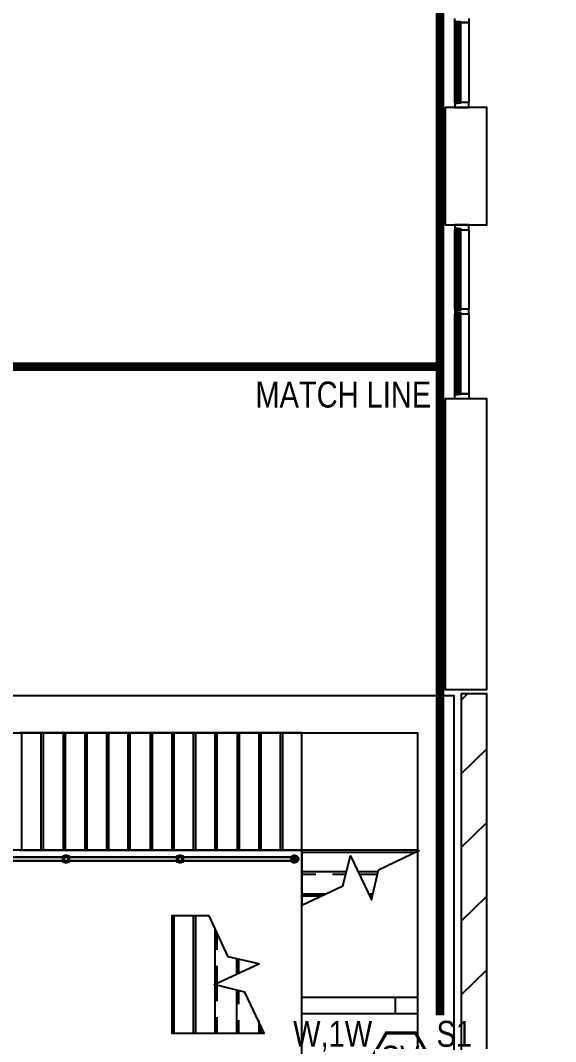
# Model space of a CAD drawing. Header units: inches. Extents: x 9349 to 17082, y 17684 to 25415.
# Drawn here: x 10855.9 to 11103.2, y 20127 to 20598.9 of the extents above; entities that cross this region are included whole.
import ezdxf
from ezdxf.enums import TextEntityAlignment as Align

# ---------------------------------------------------------------- set-up
doc = ezdxf.new("R2010")
doc.units = ezdxf.units.IN
doc.header["$LTSCALE"] = 0.25
doc.header["$MEASUREMENT"] = 0
doc.layers.add('BACKGROUND', color=8, linetype='Continuous')
doc.layers.add('SPEAKER STROBE', color=1, linetype='Continuous')
doc.styles.add('Arial', font='arial.ttf', dxfattribs={"width": 0.8})
doc.styles.add('ESSCOE_TEXT', font='arial.ttf', dxfattribs={"width": 0.8, "height": 12})

# ---------------------------------------------------------------- blocks, each defined once
blk = doc.blocks.new('G4-S7VM')
at = {"layer": 'SPEAKER STROBE', "const_width": 1.46}
blk.add_lwpolyline([(13.83, 0.21), (7.08, 11.9), (-6.42, 11.9), (-13.17, 0.21), (-6.42, -11.49), (7.08, -11.49)], close=True, dxfattribs=at)
at = {"layer": 'SPEAKER STROBE', "style": 'Arial', "width": 0.8}
blk.add_text('SV', height=12, dxfattribs=at).set_placement((0, 0), align=Align.MIDDLE)
for tag, p in [('W', (-12.95, 11.52)), ('CANDELA', (-12.62, -8.82)), ('1/2W', (-12.62, -29.16))]:
    blk.add_attdef(tag, text='', height=12, dxfattribs=at).set_placement(p, align=Align.MIDDLE_RIGHT)
for tag, p in [('Speaker_Circuit', (16.8, 11.52)), ('Visual_Circuit', (16.8, -8.82))]:
    blk.add_attdef(tag, text='', height=12, dxfattribs=at).set_placement(p, align=Align.MIDDLE_LEFT)

msp = doc.modelspace()

# ---------------------------------------------------------------- linework, layer by layer
at = {"lineweight": 0, "const_width": 4}
for points in [[(11049.85, 20438.91), (11049.85, 21076.96), (14072.91, 21076.96), (14072.91, 18895.92)], [(11049.85, 20322.63), (11049.85, 20438.91), (9350.89, 20438.91)], [(11049.85, 20322.63), (11049.85, 20139.23)]]:
    msp.add_lwpolyline(points, dxfattribs=at)
at = {"layer": 'BACKGROUND'}
for points in [[(11063.11, 20599.85), (11063.11, 20597.92), (11059.25, 20597.92), (11059.25, 20598.25), (11058.29, 20598.25), (11058.29, 20597.92), (11058.29, 20560.96), (11058.29, 20597.92), (11056.68, 20597.92), (11056.68, 20599.85)], [(11057, 20560.96), (11056.68, 20560.96), (11056.68, 20597.92), (11057, 20597.92)], [(11057.97, 20597.92), (11058.29, 20597.92), (11059.25, 20597.92), (11063.11, 20597.92), (11063.11, 20560.96), (11059.25, 20560.96), (11058.29, 20560.96), (11057.97, 20560.96)], [(11057, 20465.5), (11056.68, 20465.5), (11056.68, 20502.14), (11057, 20502.14)], [(11057.97, 20502.14), (11058.29, 20502.14), (11059.25, 20502.14), (11063.11, 20502.14), (11063.11, 20465.5), (11059.25, 20465.5), (11058.29, 20465.5), (11057.97, 20465.5)], [(11057.97, 20463.25), (11058.29, 20463.25), (11059.25, 20463.25), (11063.11, 20463.25), (11063.11, 20465.5), (11059.25, 20465.5), (11059.25, 20464.85), (11058.29, 20464.85), (11058.29, 20465.5), (11056.68, 20465.5), (11056.68, 20463.25), (11058.29, 20463.25), (11058.29, 20463.89), (11059.25, 20463.89), (11059.25, 20463.25), (11063.11, 20463.25), (11063.11, 20426.28), (11063.11, 20424.03), (11056.68, 20424.03), (11056.68, 20426.28), (11058.29, 20426.28), (11057.97, 20426.28)], [(11057, 20426.28), (11056.68, 20426.28), (11056.68, 20463.25), (11057, 20463.25)], [(11058.29, 20426.28), (11058.29, 20463.25)], [(11058.29, 20463.25), (11058.29, 20426.28)], [(11059.57, 20284.85), (11062.47, 20287.75)], [(9868.04, 20268.78), (9868.04, 20119.64), (10985.97, 20119.64), (10985.97, 20215.42), (10774.79, 20215.42), (10774.79, 20269.75)], [(11039.32, 20215.42), (10985.97, 20215.42), (10985.97, 20269.75), (10976, 20269.75), (10966.04, 20269.75), (10956.07, 20269.75), (10945.79, 20269.75), (10935.82, 20269.75), (10925.86, 20269.75), (10915.89, 20269.75), (10905.61, 20269.75), (10895.64, 20269.75), (10885.68, 20269.75), (10875.72, 20269.75), (10865.43, 20269.75), (10855.47, 20269.75)], [(10865.43, 20269.75), (10865.43, 20215.42)], [(10875.72, 20269.75), (10875.72, 20215.42)], [(10885.68, 20269.75), (10885.68, 20215.42)], [(10895.64, 20269.75), (10895.64, 20215.42)], [(10905.61, 20269.75), (10905.61, 20215.42)], [(10915.89, 20269.75), (10915.89, 20215.42)], [(10925.86, 20269.75), (10925.86, 20215.42)], [(10935.82, 20269.75), (10935.82, 20215.42)], [(10945.79, 20269.75), (10945.79, 20215.42)], [(10956.07, 20269.75), (10956.07, 20215.42)], [(10966.04, 20269.75), (10966.04, 20215.42)], [(10976, 20269.75), (10976, 20215.42)], [(11059.57, 20250.78), (11071.47, 20262.35)], [(11059.57, 20216.71), (11071.47, 20228.28)], [(10855.47, 20215.42), (10865.43, 20215.42), (10875.72, 20215.42), (10885.68, 20215.42), (10895.64, 20215.42), (10905.61, 20215.42), (10915.89, 20215.42), (10925.86, 20215.42), (10935.82, 20215.42), (10945.79, 20215.42), (10956.07, 20215.42), (10966.04, 20215.42), (10976, 20215.42), (10985.97, 20215.42), (10985.97, 20205.46), (10985.97, 20195.17), (10985.97, 20190.03), (11004.93, 20199.03), (11008.47, 20212.85), (11018.11, 20192.6), (11021.32, 20206.42), (11040.29, 20215.42)], [(10824.93, 20210.6), (10876.36, 20210.6), (10876.04, 20210.6), (10876.04, 20210.92), (10876.04, 20211.25), (10876.04, 20210.92), (10876.04, 20211.25), (10876.36, 20211.89), (10876.36, 20212.21), (10876.68, 20212.21), (10877.32, 20212.21), (10877.32, 20212.53), (10876.36, 20212.21), (10877.32, 20212.53), (10877.32, 20212.21), (10876.68, 20212.21), (10876.36, 20212.21), (10876.36, 20211.89), (10876.04, 20211.25), (10876.36, 20211.89), (10876.36, 20212.21), (10876.68, 20212.21), (10877.32, 20212.21), (10876.68, 20212.21), (10876.36, 20212.21), (10876.68, 20212.21), (10877.32, 20212.21), (10876.68, 20212.21), (10876.36, 20212.21), (10876.68, 20212.21), (10877.32, 20212.21), (10877.32, 20212.53), (10876.36, 20212.21), (10824.93, 20212.21), (10876.36, 20212.21), (10876.68, 20212.21), (10876.36, 20212.21), (10876.04, 20211.89), (10876.36, 20212.21), (10876.68, 20212.21), (10877.64, 20212.21), (10929.07, 20212.21), (10929.39, 20212.21), (10930.36, 20212.21), (10981.79, 20212.21), (10981.79, 20211.89), (10981.47, 20211.25), (10981.47, 20210.92), (10981.47, 20211.25), (10981.47, 20211.89), (10981.47, 20211.25), (10981.47, 20210.92), (10981.47, 20211.25), (10981.79, 20211.89), (10981.79, 20212.21), (10982.11, 20212.21), (10982.75, 20212.21), (10983.07, 20212.21), (10983.39, 20211.89), (10983.07, 20212.21), (10982.75, 20212.21), (10982.11, 20212.21), (10982.75, 20212.21), (10983.07, 20212.21), (10983.39, 20211.89), (10983.07, 20212.21), (10982.75, 20212.53), (10982.11, 20212.21), (10982.43, 20212.21), (10982.11, 20212.21), (10981.79, 20212.21), (10930.36, 20212.21), (10929.39, 20212.21), (10929.07, 20212.21), (10877.64, 20212.21), (10876.68, 20212.21), (10877.32, 20212.21), (10876.68, 20212.21), (10877.32, 20212.53), (10876.68, 20212.53)], [(10876.04, 20210.6), (10876.36, 20210.6), (10824.93, 20210.6)], [(10875.39, 20212.21), (10875.72, 20212.85), (10876.68, 20213.17), (10877.32, 20213.17), (10878.29, 20212.85), (10878.61, 20212.21)], [(10878.29, 20212.21), (10877.64, 20212.85), (10876.68, 20212.85), (10876.04, 20212.53), (10875.39, 20211.89), (10875.39, 20211.25), (10875.72, 20210.6), (10876.36, 20209.96), (10877.32, 20209.96), (10877.97, 20210.28), (10878.29, 20210.6)], [(10878.61, 20210.6), (10878.29, 20209.96), (10877.32, 20209.64), (10876.68, 20209.64), (10875.72, 20209.96), (10875.39, 20210.6)], [(10875.72, 20210.6), (10876.36, 20209.96), (10877.32, 20209.96), (10877.97, 20210.28), (10878.61, 20210.92), (10878.61, 20211.25), (10878.29, 20212.21), (10877.64, 20212.85), (10876.68, 20212.85), (10876.04, 20212.53), (10875.72, 20212.21)], [(10876.36, 20210.6), (10876.36, 20210.92)], [(10877.97, 20211.57), (10877.97, 20211.25), (10877.97, 20211.57), (10877.97, 20211.25), (10877.97, 20210.92), (10877.64, 20210.6), (10877.64, 20210.92), (10877.64, 20210.6), (10877.97, 20210.92), (10877.97, 20211.25), (10877.97, 20211.57), (10877.97, 20211.25), (10877.64, 20210.92), (10877.97, 20211.25), (10877.64, 20210.92), (10877.64, 20210.6), (10877.32, 20210.28), (10876.68, 20210.28), (10877.32, 20210.28), (10877.64, 20210.6), (10877.32, 20210.28), (10876.68, 20210.28), (10877.32, 20210.28), (10876.68, 20210.28), (10877.32, 20210.28), (10877.64, 20210.6), (10877.32, 20210.28), (10876.68, 20210.28), (10876.68, 20210.6), (10876.68, 20210.28), (10876.68, 20210.6), (10876.68, 20210.28), (10877.32, 20210.28), (10877.64, 20210.6)], [(10877.32, 20210.28), (10877.64, 20210.6), (10877.32, 20210.28), (10876.68, 20210.28), (10876.68, 20210.6), (10876.68, 20210.28), (10876.68, 20210.6), (10876.68, 20210.28), (10877.32, 20210.28), (10876.68, 20210.28), (10876.68, 20210.6), (10876.68, 20210.28), (10877.64, 20210.28), (10876.68, 20210.28), (10877.64, 20210.28)], [(10876.68, 20210.28), (10876.68, 20210.28)], [(10877.32, 20212.21), (10877.32, 20212.21)], [(10877.32, 20212.21), (10877.32, 20212.21)], [(10877.32, 20212.21), (10877.32, 20212.21)], [(10877.32, 20212.21), (10877.32, 20212.21)], [(10877.32, 20212.21), (10877.32, 20212.21)], [(10877.32, 20212.21), (10877.32, 20212.21)], [(10877.32, 20212.21), (10877.32, 20212.21)], [(10877.32, 20212.21), (10877.32, 20212.21)], [(10877.64, 20212.21), (10877.64, 20211.89)], [(10877.97, 20211.89), (10877.97, 20211.89)], [(10928.11, 20212.21), (10928.43, 20212.85), (10929.39, 20213.17), (10930.04, 20213.17), (10931, 20212.85), (10931.32, 20212.21)], [(10931, 20212.21), (10930.36, 20212.85), (10929.39, 20212.85), (10928.75, 20212.53), (10928.11, 20211.89), (10928.11, 20211.25), (10928.43, 20210.6), (10929.07, 20209.96), (10930.04, 20209.96), (10930.68, 20210.28), (10931, 20210.6)], [(10931.32, 20210.6), (10931, 20209.96), (10930.04, 20209.64), (10929.39, 20209.64), (10928.43, 20209.96), (10928.11, 20210.6)], [(10928.43, 20210.6), (10929.07, 20209.96), (10930.04, 20209.96), (10930.68, 20210.28), (10931.32, 20210.92), (10931.32, 20211.25), (10931, 20212.21), (10930.36, 20212.85), (10929.39, 20212.85), (10928.75, 20212.53), (10928.43, 20212.21)], [(10929.39, 20212.53), (10930.04, 20212.53), (10929.39, 20212.21), (10930.04, 20212.53), (10930.04, 20212.21), (10929.39, 20212.21), (10930.04, 20212.21), (10929.39, 20212.21), (10930.04, 20212.53), (10929.39, 20212.21), (10929.07, 20212.21), (10929.39, 20212.21), (10929.07, 20212.21), (10929.39, 20212.21), (10930.04, 20212.21), (10930.36, 20212.21), (10930.68, 20211.89), (10930.36, 20212.21), (10930.04, 20212.21), (10929.39, 20212.21), (10930.04, 20212.21), (10930.36, 20212.21), (10930.04, 20212.21), (10930.36, 20212.21), (10930.04, 20212.21), (10930.04, 20212.53), (10930.04, 20212.21), (10929.39, 20212.21), (10929.07, 20212.21), (10929.39, 20212.21), (10929.07, 20212.21), (10929.07, 20211.89), (10928.75, 20211.25), (10928.75, 20210.92), (10928.75, 20211.25), (10928.75, 20211.89), (10929.07, 20212.21), (10928.75, 20211.89), (10928.75, 20211.25), (10928.75, 20210.92), (10928.75, 20211.25), (10929.07, 20211.89), (10929.07, 20212.21), (10929.07, 20211.89), (10928.75, 20211.25), (10928.75, 20210.92), (10928.75, 20210.6), (10929.07, 20210.6), (10928.75, 20210.6)], [(10929.07, 20212.21), (10929.39, 20212.21), (10930.04, 20212.21), (10930.36, 20212.21), (10930.04, 20212.21), (10929.39, 20212.21)], [(10929.07, 20210.6), (10929.07, 20210.92)], [(10929.07, 20210.6), (10929.07, 20210.6)], [(10929.39, 20210.28), (10929.39, 20210.6)], [(10929.39, 20210.28), (10929.39, 20210.6)], [(10930.04, 20210.28), (10930.36, 20210.6), (10930.04, 20210.28), (10929.39, 20210.28), (10929.39, 20210.6), (10929.39, 20210.28), (10929.39, 20210.6), (10929.39, 20210.28), (10930.04, 20210.28), (10929.39, 20210.28), (10929.39, 20210.6), (10929.39, 20210.28), (10930.36, 20210.28), (10929.39, 20210.28), (10930.36, 20210.28)], [(10929.39, 20210.28), (10929.39, 20210.28)], [(10930.04, 20210.28), (10929.39, 20210.28)], [(10930.04, 20210.28), (10929.39, 20210.28)], [(10930.36, 20210.6), (10930.04, 20210.28)], [(10930.36, 20210.6), (10930.04, 20210.28)], [(10930.36, 20211.89), (10930.68, 20211.89)], [(10930.36, 20210.6), (10930.68, 20210.92), (10930.68, 20211.25), (10930.68, 20211.57), (10930.68, 20211.25), (10930.68, 20211.57)], [(10930.68, 20211.89), (10930.68, 20211.89)], [(10980.82, 20212.21), (10981.47, 20212.85), (10982.11, 20213.17), (10982.75, 20213.17), (10983.72, 20212.85), (10984.04, 20212.21), (10984.36, 20211.25), (10984.04, 20210.6), (10983.72, 20209.96), (10982.75, 20209.64), (10982.11, 20209.64), (10981.47, 20209.96), (10980.82, 20210.6)], [(10981.14, 20210.6), (10981.79, 20209.96), (10982.75, 20209.96), (10983.39, 20210.28), (10984.04, 20210.92), (10984.04, 20211.25), (10983.72, 20212.21), (10983.07, 20212.85), (10982.11, 20212.85), (10981.47, 20212.53), (10981.14, 20211.89), (10980.82, 20211.25), (10981.14, 20210.6), (10981.79, 20209.96), (10982.75, 20209.96), (10983.39, 20210.28), (10984.04, 20210.92), (10984.04, 20211.25), (10983.72, 20212.21), (10983.07, 20212.85), (10982.11, 20212.85), (10981.47, 20212.53), (10981.14, 20212.21)], [(10983.07, 20212.21), (10983.39, 20211.89), (10983.07, 20212.21), (10983.39, 20211.89), (10983.07, 20212.21), (10982.75, 20212.53), (10982.11, 20212.21), (10982.75, 20212.21), (10983.07, 20212.21), (10983.39, 20211.89), (10983.07, 20212.21), (10982.75, 20212.21), (10982.11, 20212.21), (10981.79, 20212.21), (10981.79, 20211.89), (10981.47, 20211.25), (10981.47, 20210.92), (10981.79, 20210.6), (10981.79, 20210.92), (10981.79, 20210.6), (10981.79, 20210.92)], [(10981.79, 20212.21), (10982.11, 20212.21)], [(10981.79, 20210.6), (10981.79, 20210.6)], [(10981.79, 20210.6), (10981.79, 20210.6)], [(10982.75, 20212.21), (10983.07, 20212.21), (10982.75, 20212.53), (10982.11, 20212.21), (10982.75, 20212.21), (10983.07, 20212.21), (10983.39, 20211.89), (10983.07, 20212.21), (10982.75, 20212.21), (10982.11, 20212.21), (10982.75, 20212.21), (10982.11, 20212.21), (10982.75, 20212.53), (10982.11, 20212.53)], [(10982.11, 20212.21), (10982.11, 20212.21)], [(10982.11, 20212.21), (10982.11, 20212.21)], [(10982.11, 20212.21), (10982.11, 20212.21)], [(10982.11, 20212.21), (10982.11, 20212.21)], [(10982.11, 20212.21), (10982.11, 20212.21)], [(10982.11, 20212.21), (10982.11, 20212.21)], [(10983.07, 20210.28), (10982.11, 20210.28), (10982.75, 20210.28), (10983.07, 20210.6), (10982.75, 20210.28), (10982.11, 20210.28), (10982.11, 20210.6), (10982.11, 20210.28), (10982.11, 20210.6), (10982.11, 20210.28)], [(10982.75, 20210.28), (10982.11, 20210.28), (10982.75, 20210.28), (10982.11, 20210.28), (10982.11, 20210.6), (10982.11, 20210.28), (10982.11, 20210.6), (10982.43, 20210.28)], [(10982.11, 20210.28), (10982.11, 20210.28)], [(10982.43, 20212.21), (10982.43, 20212.21)], [(10982.43, 20212.21), (10982.43, 20211.89), (10982.43, 20211.57), (10982.43, 20211.25), (10982.43, 20210.92), (10982.43, 20210.6)], [(10982.43, 20211.89), (10982.43, 20211.89)], [(10982.43, 20211.89), (10982.43, 20211.89)], [(10982.43, 20211.89), (10982.43, 20211.89)], [(10982.43, 20211.89), (10982.43, 20211.89)], [(10982.43, 20211.57), (10982.43, 20211.89)], [(10982.43, 20211.89), (10982.43, 20211.89)], [(10982.43, 20211.25), (10982.43, 20211.57)], [(10982.43, 20211.25), (10982.43, 20211.25)], [(10982.43, 20211.25), (10982.43, 20211.25)], [(10982.43, 20211.25), (10982.43, 20211.25)], [(10982.43, 20210.92), (10982.43, 20211.25)], [(10982.43, 20211.25), (10982.43, 20211.25)], [(10982.43, 20210.92), (10982.43, 20210.92)], [(10982.43, 20210.92), (10982.43, 20210.92)], [(10982.43, 20210.92), (10982.43, 20210.92)], [(10982.43, 20210.92), (10982.43, 20210.92)], [(10982.43, 20210.6), (10982.43, 20210.6)], [(10982.43, 20210.6), (10982.43, 20210.6)], [(10983.07, 20210.6), (10982.75, 20210.28)], [(10983.07, 20210.6), (10982.75, 20210.28)], [(10983.39, 20211.89), (10983.39, 20211.89)], [(10983.39, 20211.57), (10983.39, 20211.25)], [(10983.39, 20210.92), (10983.39, 20210.92)], [(11006.54, 20205.46), (10985.97, 20205.46)], [(11021, 20205.46), (11012, 20205.46)], [(10992.39, 20204.17), (10985.97, 20204.17)], [(11006.22, 20204.17), (11000.11, 20204.17)], [(11021, 20204.17), (11012.32, 20204.17)], [(10997.22, 20195.17), (10985.97, 20195.17)], [(10994.97, 20194.21), (10985.97, 20194.21)], [(11018.75, 20195.17), (11016.82, 20195.17)], [(11018.43, 20194.21), (11017.14, 20194.21)], [(11059.57, 20182.64), (11071.47, 20194.21)], [(10935.82, 20185.21), (10935.82, 20130.89)], [(10945.79, 20179.75), (10945.79, 20153.39), (10945.79, 20130.89)], [(10946.75, 20177.5), (10946.75, 20169.46)], [(10955.75, 20165.28), (10955.75, 20158.21)], [(10956.72, 20165.28), (10956.72, 20158.53)], [(10966.04, 20163.03), (10966.04, 20162.71)], [(10946.75, 20162.07), (10946.75, 20154.03)], [(11059.57, 20148.57), (11071.47, 20160.14)], [(10946.75, 20153.07), (10946.75, 20145.67)], [(10955.75, 20150.82), (10955.75, 20130.89)], [(10956.72, 20150.5), (10956.72, 20144.39)], [(10985.97, 20147.6), (11029.04, 20147.6), (11039.32, 20147.6), (11039.32, 20139.89), (11029.04, 20139.89), (10985.97, 20139.89)], [(11029.04, 20147.6), (11029.04, 20139.89)], [(10946.75, 20138.28), (10946.75, 20130.89)], [(10956.72, 20137), (10956.72, 20130.89)], [(10966.04, 20136.67), (10966.04, 20130.89)], [(10967, 20134.42), (10967, 20130.89)]]:
    msp.add_lwpolyline(points, dxfattribs=at)
for points in [[(11057.97, 20560.64), (11057.97, 20598.25), (11057, 20598.25), (11057, 20560.64)], [(11059.25, 20597.92), (11059.25, 20560.96)], [(11056.68, 20558.71), (11063.11, 20558.71), (11063.11, 20560.96), (11059.25, 20560.96), (11059.25, 20560.64), (11058.29, 20560.64), (11058.29, 20560.96), (11056.68, 20560.96)], [(11052.18, 20558.71), (11052.18, 20504.39), (11071.47, 20504.39), (11071.47, 20558.71)], [(11056.68, 20504.39), (11056.68, 20502.14), (11058.29, 20502.14), (11058.29, 20502.78), (11059.25, 20502.78), (11059.25, 20502.14), (11063.11, 20502.14), (11063.11, 20504.39)], [(11057, 20502.78), (11057, 20464.85), (11057.97, 20464.85), (11057.97, 20502.78)], [(11058.29, 20465.5), (11058.29, 20502.14)], [(11059.25, 20465.5), (11059.25, 20502.14)], [(11057, 20463.89), (11057, 20425.96), (11057.97, 20425.96), (11057.97, 20463.89)], [(11059.25, 20426.28), (11059.25, 20463.25)], [(11052.18, 20424.03), (11052.18, 20289.67), (11071.47, 20289.67), (11071.47, 20424.03)], [(11058.29, 20426.28), (11059.25, 20426.28), (11063.11, 20426.28), (11059.25, 20426.28), (11059.25, 20425.96), (11058.29, 20425.96)], [(10602.82, 20269.75), (11039.32, 20269.75), (11039.32, 19220.6), (11056.36, 19220.6), (11056.36, 20269.75), (11056.36, 20286.78), (10602.82, 20286.78)], [(11071.47, 19924.53), (11091.72, 19924.53), (11091.72, 19936.1), (11071.47, 19936.1), (11071.47, 20287.75), (11059.57, 20287.75), (11059.57, 19924.53)], [(10876.04, 20211.25), (10876.04, 20211.89), (10876.04, 20211.25), (10876.04, 20210.92)], [(10876.36, 20210.92), (10876.36, 20210.6)], [(10929.07, 20210.6), (10877.64, 20210.6), (10877.32, 20210.6), (10876.68, 20210.6), (10877.32, 20210.6), (10877.64, 20210.6)], [(10877.64, 20212.21), (10877.97, 20211.89)], [(10877.64, 20211.89), (10877.64, 20212.21)], [(10929.07, 20210.92), (10929.07, 20210.6)], [(10930.04, 20210.28), (10930.36, 20210.6), (10930.68, 20210.92), (10930.68, 20211.25), (10930.68, 20211.57), (10930.68, 20211.25), (10930.68, 20210.92), (10930.36, 20210.6), (10930.68, 20210.92), (10930.68, 20211.25), (10930.68, 20210.92), (10930.36, 20210.6), (10930.04, 20210.28), (10929.39, 20210.28), (10930.04, 20210.28), (10930.36, 20210.6), (10930.04, 20210.28), (10929.39, 20210.28)], [(10981.79, 20210.6), (10930.36, 20210.6), (10930.04, 20210.6), (10929.39, 20210.6), (10930.04, 20210.6), (10930.36, 20210.6)], [(10929.39, 20210.6), (10929.39, 20210.28)], [(10929.39, 20210.28), (10930.04, 20210.28)], [(10930.68, 20211.89), (10930.36, 20211.89)], [(10981.47, 20211.89), (10981.79, 20212.21)], [(10983.39, 20211.57), (10983.39, 20211.25), (10983.39, 20210.92), (10983.07, 20210.6), (10983.39, 20210.92), (10983.39, 20211.25), (10983.39, 20210.92), (10983.07, 20210.6), (10983.39, 20210.92), (10983.07, 20210.6), (10983.39, 20210.92), (10983.07, 20210.6), (10983.39, 20210.92), (10983.07, 20210.6), (10983.39, 20210.92), (10983.07, 20210.6), (10982.75, 20210.28), (10982.11, 20210.28), (10982.11, 20210.6), (10982.43, 20210.28), (10983.07, 20210.28), (10982.43, 20210.28), (10982.75, 20210.28), (10982.11, 20210.28), (10982.75, 20210.28), (10983.07, 20210.6), (10983.39, 20210.92), (10983.39, 20211.25)], [(10982.43, 20210.6), (10982.11, 20210.6)], [(10982.75, 20210.28), (10983.07, 20210.6), (10982.75, 20210.28), (10982.11, 20210.28)], [(10982.43, 20210.92), (10982.43, 20211.25), (10982.43, 20211.57), (10982.43, 20211.89), (10982.43, 20211.57), (10982.43, 20211.25)], [(10983.07, 20212.21), (10983.39, 20211.89), (10983.39, 20212.21)], [(10983.39, 20211.25), (10983.39, 20211.57), (10983.39, 20211.25), (10983.39, 20211.57), (10983.39, 20211.25), (10983.39, 20210.92), (10983.39, 20211.25), (10983.39, 20211.57), (10983.39, 20211.25), (10983.39, 20210.92), (10983.39, 20211.25), (10983.39, 20211.57), (10983.39, 20211.25), (10983.39, 20211.57), (10983.72, 20211.25), (10983.39, 20210.92), (10983.39, 20211.25), (10983.39, 20210.92), (10983.07, 20210.6), (10983.39, 20210.92)], [(10943.22, 20185.21), (10935.82, 20185.21), (10925.86, 20185.21), (10925.86, 20130.89), (10935.82, 20130.89), (10945.79, 20130.89), (10955.75, 20130.89), (10966.04, 20130.89), (10968.61, 20130.89), (10959.61, 20149.85), (10945.47, 20153.39), (10966.04, 20163.03), (10951.89, 20166.25)]]:
    msp.add_lwpolyline(points, close=True, dxfattribs=at)
at = {"layer": 'BACKGROUND', "ltscale": 0.071667}
for points in [[(10856.43, 20269.75), (10856.43, 20215.42)], [(10866.39, 20269.75), (10866.39, 20215.42)], [(10876.68, 20269.75), (10876.68, 20215.42)], [(10886.64, 20269.75), (10886.64, 20215.42)], [(10896.61, 20269.75), (10896.61, 20215.42)], [(10906.57, 20269.75), (10906.57, 20215.42)], [(10916.86, 20269.75), (10916.86, 20215.42)], [(10926.82, 20269.75), (10926.82, 20215.42)], [(10936.79, 20269.75), (10936.79, 20215.42)], [(10946.75, 20269.75), (10946.75, 20215.42)], [(10957.04, 20269.75), (10957.04, 20215.42)], [(10967, 20269.75), (10967, 20215.42)], [(10976.97, 20269.75), (10976.97, 20215.42)]]:
    msp.add_lwpolyline(points, dxfattribs=at)
at = {"layer": 'BACKGROUND', "ltscale": 0.065}
msp.add_lwpolyline([(11038.36, 20214.46), (10985.97, 20214.46)], dxfattribs=at)
at = {"layer": 'BACKGROUND', "ltscale": 0.07}
for points in [[(10926.82, 20185.21), (10926.82, 20130.89)], [(10936.79, 20185.21), (10936.79, 20130.89)]]:
    msp.add_lwpolyline(points, dxfattribs=at)

# ---------------------------------------------------------------- block references
at = {"layer": 'SPEAKER STROBE'}
msp.add_blockref('G4-S7VM', (11031.39, 20119.09), dxfattribs=at).add_auto_attribs({'W': 'W,1W', 'Speaker_Circuit': 'S1', 'Visual_Circuit': 'V3-2', 'CANDELA': '75cd'})

# ---------------------------------------------------------------- texts
at = {"lineweight": 0, "style": 'ESSCOE_TEXT', "width": 0.8}
msp.add_text('MATCH LINE', height=12, dxfattribs=at).set_placement((10964.5, 20420))

doc.saveas('drawing.dxf')
